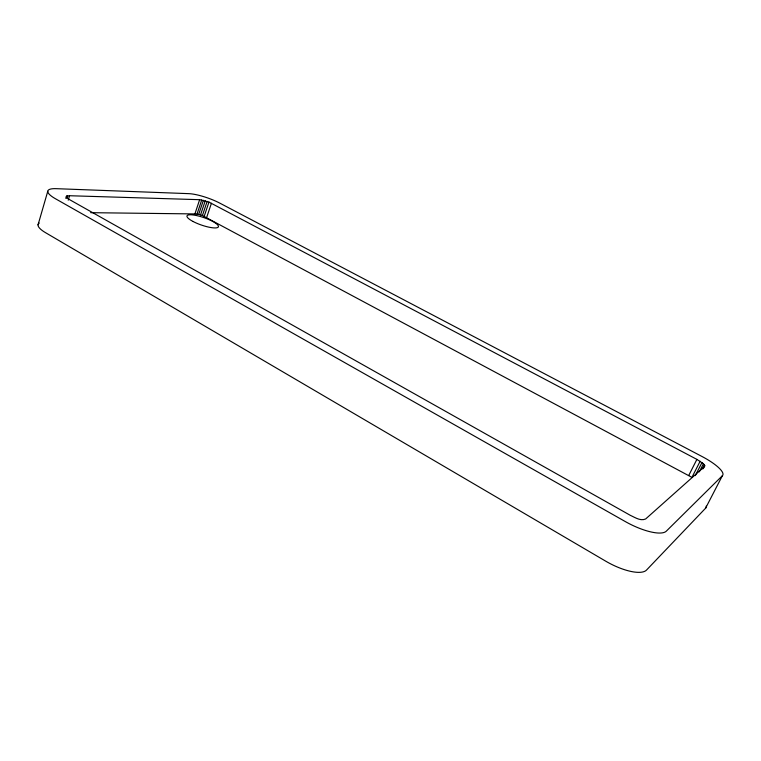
<?xml version="1.0" encoding="UTF-8"?>
<svg xmlns="http://www.w3.org/2000/svg" width="761" height="761" viewBox="0 0 761 761"><rect width="100%" height="100%" fill="white"/><g stroke="black" fill="none" stroke-linecap="round" stroke-linejoin="round"><path stroke-width="1.14" d="M38.05 224.837L47.772 191.268M65.807 198.364L66.464 196.138L69.527 195.729L199.648 199.686L208.971 202.093L696.895 459.387L703.44 463.715L704.772 465.675L704.439 466.607L645.651 518.964C640.496 521.333 634.95 517.404 630.355 515.349L69.422 199.563L66.426 197.356L66.464 196.138M66.721 198.06L67.377 195.834M68.214 200.172L69.527 195.729M90.664 212.68L194.911 213.927L199.648 199.686M194.911 213.927L197.013 214.107L201.741 199.896M197.013 214.107L198.678 214.421L203.415 200.229M198.678 214.421L200.524 214.906L205.261 200.723M700.13 461.242L691.93 477.375L202.407 215.534L207.154 201.37M204.214 216.267L208.971 202.093M206.659 217.446L211.425 203.273M688.724 475.511L696.895 459.387M695.307 475.625L701.994 462.498M699.321 471.801L703.44 463.715M702.327 468.852L704.391 464.8M703.221 468.719L704.772 465.675M39.201 223.097A27.976 7.62 16.9 0 0 45.517 232.666L605.699 561.161A35.548 12.414 27.6 0 0 646.546 570.037L705.571 508.215L722.379 475.711A29.774 7.591 26.2 0 0 702.089 456.543L219.777 203.12A23.543 5.175 19.3 0 0 188.823 193.655L56.143 188.671A28.233 6.916 17.4 0 0 55.439 198.735L625.295 521.561A35.957 11.329 26.9 0 0 666.332 531.14L722.379 475.711M200.524 214.906L202.407 215.534M706.246 506.094A29.479 8.352 26.8 0 1 705.571 508.215M192.961 221.432A16.609 3.91 19.1 0 0 218.293 227.025A16.609 3.91 19.1 0 0 196.89 215.629A16.609 3.91 19.1 0 0 192.961 221.432"/></g></svg>
